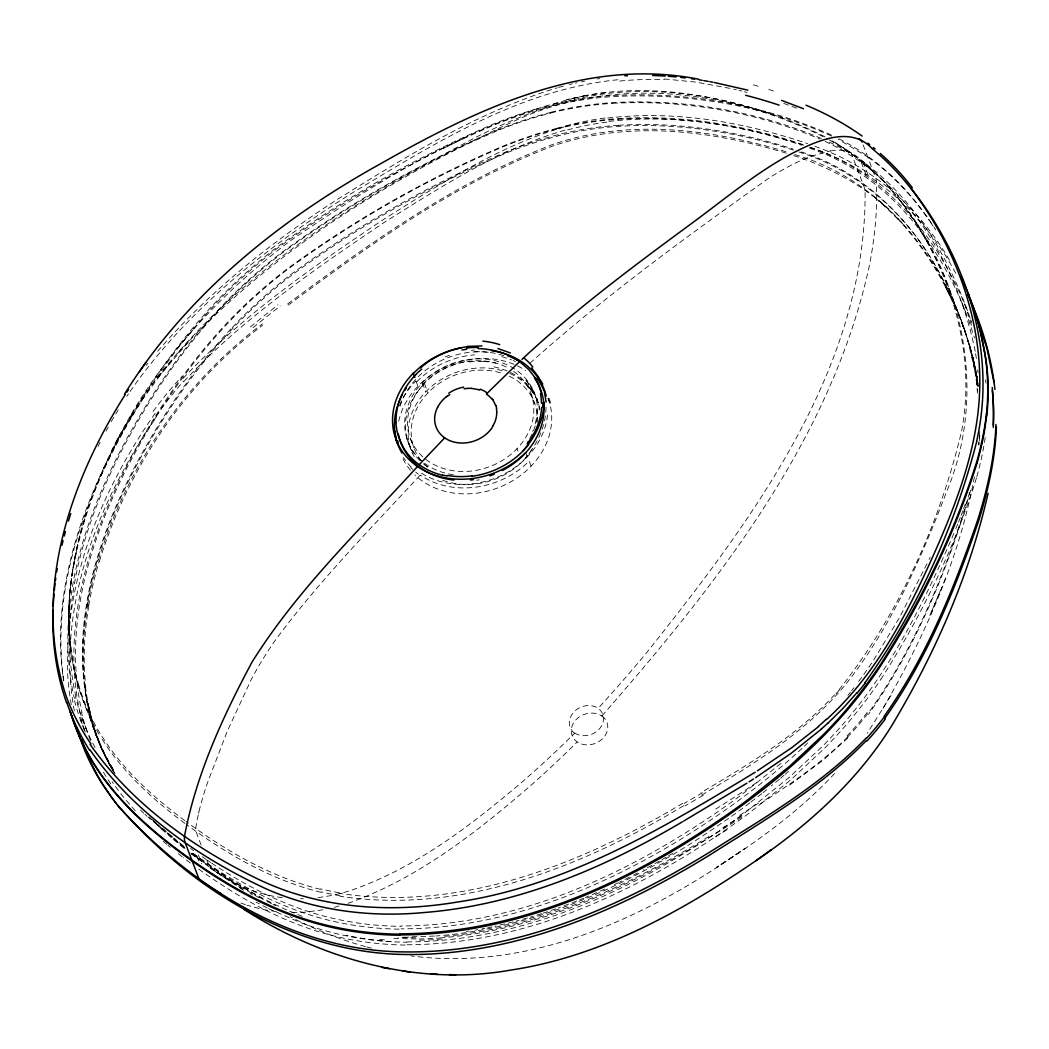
<?xml version="1.0" encoding="UTF-8"?>
<svg xmlns="http://www.w3.org/2000/svg" width="1049" height="1049" viewBox="0 0 1049 1049"><rect width="100%" height="100%" fill="white"/><g stroke="black" fill="none" stroke-linecap="round" stroke-linejoin="round"><path stroke-width="0.75" stroke-dasharray="5 3.75" d="M97.164 737.932L78.583 687.462C71.122 662.548 68.054 636.441 68.867 610.452M586.64 95.367L566.827 99.642L586.64 95.367C478.842 118.839 382.308 178.068 292.173 239.5C233.114 283.309 180.703 336.663 140.75 398.568C97.308 468.287 65.274 549.178 69.05 632.626M68.71 610.99L69.064 631.524L69.273 600.212M979.504 436.135L979.753 431.441M979.53 438.194L979.74 435.322M979.74 435.807L978.953 444.383M69.837 591.02L68.644 611.541L70.217 646.472M978.927 444.815L979.163 442.56M978.94 441.59L978.573 444.986L978.914 442.075M131.558 416.414C96.115 475.59 71.437 542.687 68.696 612.078C69.654 578.72 75.908 545.664 86.11 513.918M71.175 581.854L69.89 591.557L72.656 571.626M88.85 605.666C84.287 632.272 82.819 659.493 85.743 686.374M87.906 604.172C83.317 630.79 81.835 658.025 84.746 684.918M974.429 476.928C959.101 560.114 923.553 638.736 881.265 711.51M74.453 561.412L72.499 571.089L76.564 551.21M198.563 813.408L199.008 811.572M969.617 492.427C946.736 570.21 915.397 647.115 868.166 713.438M970.679 490.185C947.955 569.187 916.157 647.207 868.349 714.487M976.488 477.951C954.21 548.863 921.114 616.445 881.094 678.991M98.514 559.746C126.981 466.569 184.244 382.374 262.381 323.866M99.419 561.254C127.939 468.247 184.493 383.58 262.709 325.19M963.598 508.765L965.539 503.428M961.094 515.426L963.113 510.102M958.498 522.087L960.582 516.764M955.823 528.735L957.973 523.425M953.895 533.403C932.561 583.087 908.959 632.075 878.957 677.169M945.437 578.694L929.781 615.724L940.665 590.089M929.073 559.445L930.109 557.255M926.988 563.811L899.177 618.202L872.912 661.25A484.31 406.186 -20.8 0 1 858.266 681.929M98.029 446.481L100.14 442.258M111.64 450.795L119.652 434.929M116.321 441.524L131.558 414.525M106.001 431.139L108.257 427.009M111.22 421.646L118.825 408.835M891.034 695.369L867.313 733.185M556.875 128.948L545.703 131.964A377.496 316.588 -20.8 0 0 505.146 145.929C428.425 178.435 355.165 219.897 287.937 269.173A479.498 402.147 -20.8 0 0 264.532 288.134L252.324 299.004A455.397 381.928 -20.8 0 0 225.823 325.387C188.138 365.839 156.852 411.942 130.81 460.616A685.797 575.154 -20.8 0 0 122.602 476.639C86.857 548.824 63.504 632.39 82.019 712.756M126.811 396.352L128.45 393.899M141.759 400.456L161.9 372.801L188.925 341.358M141.799 398.541C225.181 279.795 352.398 201.867 478.803 135.806C520.907 115.18 565.477 97.675 612.472 92.928C685.744 86.333 760.433 104.139 825.733 137.17M130.102 391.461C187.128 309.403 267.534 246.607 351.179 193.593C434.365 143.543 520.881 88.732 619.71 79.58M156.406 416.558C105.647 490.486 68.434 577.815 69.759 668.751M155.186 413.267C102.5 488.454 64.579 578.471 67.765 671.609M146.217 365.367L147.817 363.321M850.398 692.143L847.907 695.251M167.066 366.363L156.773 378.82L172.351 360.004M157.691 351.258C209.013 291.57 271.285 242.188 337.162 199.559C406.933 156.065 477.951 112.007 557.124 87.841M192.846 330.068L178.697 346.576M839.043 689.783C898.377 614.924 939.261 524.71 961.409 431.978C975.793 358.797 954.131 282.679 914.728 220.696L929.362 245.61L914.204 220.342L897.157 196.766M183.981 381.43C242.621 318.529 314.359 269.436 385.363 221.693C443.006 185.529 501.409 147.883 567.561 129.46M601.942 715.916C716.375 585.001 830.834 440.672 869.044 267.154A426.838 202.339 -54.8 0 0 876.676 195.101L876.282 180.992A23.445 11.119 -54.8 0 0 875.666 177.858L867.746 157.009L838.217 139.294M183.155 378.283C241.952 315.985 312.995 266.59 383.908 219.228C441.629 183.116 499.953 145.339 566.001 126.405M230.937 328.875C193.698 368.894 162.752 414.486 137.013 462.635A678.769 569.266 -20.8 0 0 128.883 478.488C93.715 549.532 70.585 631.747 88.785 710.868M834.65 773.467C800.099 810.536 758.781 840.564 716.126 867.602L745.118 848.366C648.688 916.249 531.83 971.767 410.867 955.888M177.714 353.225C270.039 252.219 389.166 179.366 512.292 121.986C612.498 74.754 732.005 89.191 828.238 139.281M419.98 475.394C370.087 529.221 318.332 581.828 274.733 641.044A167.132 79.226 -54.8 0 0 250.501 681.103L227.082 731.651L207.348 783.118A265.541 125.88 -54.8 0 0 198.943 811.598M834.584 694.753C796.886 735.782 748.527 764.537 700.994 792.651M847.828 736.791C821.944 762.846 791.208 783.315 760.774 803.6M847.894 737.919L823.714 759.738L788.428 786.042M804.268 746.245L807.586 743.112M802.065 748.33C765.193 782.646 724.282 812.398 681.457 838.82A688.013 577.016 -20.8 0 1 664.66 848.851C584.699 895.203 494.433 928.903 401.02 928.837M246.279 283.086L258.487 272.229A479.498 402.147 -20.8 0 1 281.906 253.255C349.094 203.952 422.406 162.582 499.088 129.971A377.496 316.588 -20.8 0 1 539.632 116.006L550.817 113.03M529.902 363.256C604.958 295.988 686.741 236.55 768.799 178.186A264.44 125.342 -54.8 0 1 800.203 160.812A227.436 107.824 -54.8 0 1 811.375 156.196L830.467 150.872M785.19 774.306L788.586 771.33M780.967 763.37L741.289 794.972A716.087 600.553 -20.8 0 1 725.593 806.301C630.397 873.043 519.176 925.624 400.862 925.992M780.6 778.227L784.036 775.277M779.459 779.21L771.303 785.976M763.029 792.651L766.583 789.805M761.836 793.608L750.979 802M287.623 303.961C370.245 242.791 455.777 181.726 552.364 144.592C628.613 118.275 712.009 129.014 787.668 152.236M288.082 305.207C370.795 244.063 456.276 182.71 553.085 145.903C628.771 120.097 711.419 130.417 786.553 153.22M749.773 802.931L743.649 807.507A709.045 594.665 -20.8 0 1 728.124 818.731L700.483 837.417M699.395 838.125C620.208 889.211 530.794 928.837 435.886 935.983M741.984 817.001C651.088 875.745 551.905 928.889 442.127 937.727M741.892 815.834L722.787 827.897M708.914 836.459C627.551 886.615 538.071 928.771 441.563 936.587M701.702 795.09C754.27 763.777 807.94 730.969 846.91 682.82C891.676 625.978 920.956 558.855 946.644 491.679C985.745 398.489 966.168 289.209 906.979 209.144L887.769 185.437L876.505 173.885L850.503 152.38L830.769 139.963M668.646 855.761L672.645 853.414M683.581 805.737C581.461 867.523 461.049 914.741 339.876 896.239M682.768 803.272C580.556 864.651 460.301 912.079 339.22 893.289M661.985 859.616L665.997 857.321M659.297 861.163L643.089 870.08M633.53 875.102L637.635 872.965M629.413 877.2L619.828 881.973M443.596 148.355L464.405 138.048M614.347 884.609L618.464 882.642M604.709 889.106L585.237 897.577M579.625 899.872L583.834 898.167M498.839 129.407C421.934 162.097 348.438 203.585 281.053 253.019A481.517 403.839 -20.8 0 0 257.543 272.071L245.282 282.994A457.482 383.672 -20.8 0 0 218.651 309.494C180.848 350.078 149.456 396.325 123.336 445.169A687.96 576.976 -20.8 0 0 115.088 461.232C79.173 533.757 55.767 617.717 74.374 698.45M507.323 151.358C431.349 183.68 358.719 224.696 292.12 273.527A472.456 396.234 -20.8 0 0 269.055 292.212L257.044 302.899A448.369 376.04 -20.8 0 0 230.95 328.888M576.819 901.012L558.566 907.896M348.032 903.32C417.371 878.826 476.338 832.578 531.358 784.98A656.045 310.989 -54.8 0 0 577.147 742.063M555.76 908.906L543.067 913.194M541.651 913.653L530.283 917.154M533.98 109.739L549.296 105.503M334.356 907.319L338.906 905.995M547.539 138.77L558.448 135.806M527.437 918.006L516.003 921.166M558.606 87.408L566.132 85.362M550.882 112.374L539.632 115.416A337.214 282.81 -20.8 0 0 528.434 118.812A390.084 327.157 -20.8 0 0 498.852 129.433M556.927 128.293L545.677 131.335A337.214 282.81 -20.8 0 0 534.492 134.731A390.084 327.157 -20.8 0 0 504.897 145.339C427.979 177.989 354.496 219.516 287.111 268.937A481.517 403.839 -20.8 0 0 263.587 287.99L251.327 298.913A457.482 383.672 -20.8 0 0 224.696 325.413C186.892 365.996 155.501 412.244 129.381 461.088A687.96 576.976 -20.8 0 0 121.133 477.151C85.218 549.676 61.812 633.635 80.419 714.369M513.145 921.927L494.761 926.28M569.214 84.589L572.282 83.828M575.363 83.12L576.911 82.766M581.526 81.783L584.621 81.166M487.68 927.762L491.929 926.896M482.002 928.85L484.835 928.326M322.987 909.798L305.731 912.171L290.757 912.604M474.895 930.122L477.741 929.65M466.372 931.486L469.205 931.053M597.156 78.99L599.792 78.596M605.955 92.574L585.906 95.485C648.492 83.618 713.071 94.462 772.825 114.433M318.004 897.656L330.12 895.754A336.191 159.369 -54.8 0 0 352.516 889.827C416.479 867.379 471.185 825.235 522.31 781.807A637.477 302.178 -54.8 0 0 574.564 733.277M607.633 118.065C675.084 110.158 743.662 121.92 807.586 143.634M608.944 121.409C674.638 113.908 741.407 124.752 803.888 145.3M434.483 936.075L408.166 936.914M612.695 103.313C683.122 99.616 754.834 111.482 819.846 139.019M618.74 119.232C680.631 115.547 743.098 125.342 801.711 145.26M618.464 125.264C677.47 121.697 736.936 130.863 793.057 149.037M300.512 898.744L303.358 898.718M415.64 937.806L397.964 937.557M416.243 938.96L392.038 938.37M406.907 941.91C525.221 941.543 636.441 888.962 731.651 822.219A716.087 600.553 -20.8 0 0 747.334 810.877L789.333 777.296L822.534 746.259A456 382.426 -20.8 0 0 847.605 718.867L857.676 706.501A484.31 406.186 -20.8 0 0 878.944 677.156M407.064 944.756C525.877 944.402 637.608 891.663 733.212 824.632A718.263 602.388 -20.8 0 0 748.947 813.263L791.09 779.564L824.409 748.396A458.072 384.17 -20.8 0 0 849.611 720.886L859.721 708.455A486.395 407.93 -20.8 0 0 881.068 678.991M664.397 78.95L696.654 82.202L731.009 88.562M483.366 361.131L495.705 363.111M276.385 911.66L262.617 909.47L246.935 905.195M282.443 897.669C259.169 894.823 236.917 885.789 217.418 872.886M733.71 89.165L736.398 89.794M846.255 150.899C861.203 155.934 871.142 170.856 882.878 180.572M739.086 90.424L741.761 91.079M366.888 946.998L371.438 948.139M744.436 91.748L747.111 92.43M320.47 889.355C271.232 877.213 226.597 851.29 186.014 821.524M321.046 892.319C271.678 880.19 226.912 854.188 186.211 824.344M365.472 946.618C339.456 939.406 314.267 929.217 290.337 916.734M501.697 356.555L511.558 359.873M793.464 150.099C737.342 131.925 677.864 122.759 618.858 126.326A289.524 242.817 -20.8 0 0 558.435 135.727M803.062 144.644C744.174 124.634 681.417 114.8 619.225 118.498A298.624 250.449 -20.8 0 0 556.901 128.214M794.814 154.609C896.449 183.968 961.946 283.768 978.022 384.104M793.7 155.54C828.526 166.961 861.727 184.362 888.752 209.367L873.725 196.74M783.76 103.418L798.551 108.86M240.929 903.019L245.427 904.644M801.187 151.895C871.535 174.186 923.749 232.839 952.361 299.149M798.905 151.974C859.577 171.131 909.234 216.369 938.671 272.216M809.749 147.371C873.699 167.945 925.913 215.976 956.701 275.087M809.933 147.175C886.523 172.665 940.284 240.326 968.397 313.599M809.894 148.302C885.448 173.859 938.212 240.942 966.05 313.297M302.4 916.38L288.069 910.519M814.863 146.322C873.056 166.529 921.219 209.734 951.168 263.168M513.131 360.528L515.4 361.551M821.341 138.455C756.014 110.788 683.961 98.855 613.18 102.579A298.624 250.449 -20.8 0 0 550.856 112.295M286.783 909.955C252.966 894.994 221.667 874.892 192.19 852.693M831.28 135.006C763.305 104.349 687.37 91.709 613.062 95.485A305.665 256.349 -20.8 0 0 549.283 105.425M831.673 136.068C763.711 105.411 687.777 92.771 613.468 96.547A305.665 256.349 -20.8 0 0 549.676 106.487L534.374 110.801A391.775 328.56 -20.8 0 0 496.662 123.966C419.023 156.865 344.872 198.799 276.87 248.665A488.559 409.739 -20.8 0 0 253.019 268.006L240.562 279.1A464.51 389.572 -20.8 0 0 213.524 306.006C175.301 347.022 143.543 393.781 117.134 443.163A694.989 582.864 -20.8 0 0 108.808 459.396C75.004 527.713 52.424 605.221 63.989 681.889M825.039 141.405C907.844 179.654 958.511 266.839 975.701 353.605M272.95 904.356L275.717 905.72M268.649 908.657L299.044 921.992A303.305 254.369 -20.8 0 0 406.855 942.238M829.143 142.074C900.606 175.039 945.149 246.227 970.141 318.188M271.56 903.674L264.715 900.173M267.246 907.962L256.153 902.206M839.095 138.901C875.128 157.009 905.353 185.332 928.142 218.402M263.351 899.452L230.216 880.045L192.583 853.755M259.155 897.892L223.096 876.059L192.046 853.978M829.523 139.963L851.434 153.652L877.108 174.855M250.147 893.551L252.586 894.967M242.883 889.25L213.76 870.408M835.751 142.834L850.057 152.131A10.424 4.943 -54.8 0 1 851.434 153.652L862.619 183.09M211.714 863.157C237.271 880.124 264.296 895.112 292.999 906.074A303.305 254.369 -20.8 0 0 400.81 926.333M191.324 853.952L217.064 872.624L210.233 867.877A10.424 4.943 -54.8 0 1 209.354 866.658L209.013 865.766M243.578 890.326L214.271 870.775M207.427 860.272L210.639 862.435M206.351 859.551L199.979 855.145M192.675 853.191C223.66 875.391 256.717 895.151 292.409 908.788A305.39 256.126 -20.8 0 0 400.967 929.178M213.498 870.237L212.226 869.333M198.72 869.11C229.705 891.309 262.761 911.07 298.467 924.707A305.39 256.126 -20.8 0 0 407.012 945.097M211.964 869.162L210.233 867.877M190.551 848.431L193.672 850.687M867.746 157.009C892.03 174.108 912.499 196.202 929.335 220.592M190.839 853.007L202.601 861.819M184.821 820.62C152.42 796.611 121.92 768.747 100.599 734.195M185.004 823.439C152.511 799.351 121.92 771.408 100.56 736.713M184.362 847.107L148.211 817.381M190.407 863.025L183.247 857.597M418.315 474.187L415.627 472.037M191.534 853.558L195.927 856.902M182.224 856.823L176.206 852.063M184.991 848.471L159.264 826.586M183.221 845.717L174.095 838.269M184.611 847.566L163.251 829.536M183.732 848.012L170.751 837.194M167.932 845.297L170.266 847.251M172.941 837.312L162.844 828.487M163.303 841.35L166.765 844.314M864.232 162.936L876.505 173.885M148.984 816.712L171.039 837.443M158.071 825.524L163.946 830.742L154.269 821.669M881.921 203.519L902.455 223.463L889.696 210.626M164.863 831.988L151.62 819.4M157.809 824.514L159.972 826.546M144.893 814.299L147.096 816.358M153.547 820.449L156.734 823.504M140.553 810.143L143.805 813.263M412.742 469.441L410.828 467.513M153.77 821.144L155.842 823.137M153.587 820.882L155.737 823.019M881.344 178.907L893.669 192.413M897.079 218.008C933.623 257.477 959.599 306.583 973.197 358.522L967.991 339.915L961.605 322.227L969.853 346.393M135.269 810.785L125.605 799.653A303.305 254.369 -20.8 0 1 112.138 781.715M886.851 184.742L903.255 204.293L919.645 228.262M928.929 219.529L935.144 228.839M930.122 221.745L935.538 229.901M113.777 771.697C101.386 751.897 92.941 729.724 88.208 706.869M113.554 771.369L110.368 766.255L114.8 773.638M112.505 769.612L114.97 773.638M532.171 388.825L536.341 398.489M926.949 240.719L943.471 274.313L963.913 327.865L969.919 347.232L975.308 372.12A291.556 244.522 -20.8 0 1 977.616 391.015M940.874 275.9L951.954 298.086L961.395 320.824M951.364 298.703L945.608 287.242L954.144 304.262M89.453 713.517L92.05 718.88A280.673 240.077 -25.5 0 0 100.534 734.221M954.59 303.961L957.501 310.937M957.108 309.875L959.901 316.89M538.15 402.947L533.613 391.12M406.619 437.748L411.719 451.529M962.117 302.938L968.161 318.857M959.494 315.828L962.169 322.882M863.13 144.867L867.339 155.947M863.052 161.887L869.096 177.805M861.255 162.28L867.3 178.199M863.012 184.152L864.822 188.899A10.424 4.943 -54.8 0 1 865.097 190.302C866.789 368.383 751.372 521.314 645.502 654.091A862.173 408.69 -54.8 0 1 598.245 708.298M531.096 393.913L534.675 403.341M531.135 466.097L529.194 460.996A78.649 65.366 -18.4 0 1 420.282 475.079M525.693 452.499L527.332 456.813M517 448.749L517.891 451.109M424.399 383.436L427.979 392.864M422.367 382.78L425.789 391.802M415.981 381.141L417.922 386.255M410.303 438.285L413.883 447.713M201.133 845.009L195.953 831.372A10.424 4.943 -54.8 0 1 195.73 828.54A153.285 72.656 -54.8 0 1 198.589 813.408M206.876 860.154L208.607 864.704M198.418 855.119L201.723 863.799M196.884 856.181L199.625 863.419M81.979 717.529L88.024 733.448M80.419 719.286L85.913 733.762M963.913 327.865L947.116 283.256M547.998 398.305L549.427 402.252M408.586 443.189L409.044 444.448M970.718 319.722L971.807 322.804M964.674 303.804L972.593 328.691M968.358 319.381L974.482 337.896M961.763 321.82L966.326 334.985M963.677 326.855L965.827 332.953M78.793 685.705L73.653 665.433L69.706 637.897M967.781 340.033L974.914 371.058M969.656 345.029L975.714 369.982L978.232 386.779M91.197 716.939L94.436 728.478A284.554 237.939 -15.5 0 0 114.184 770.74M90.162 712.638L92.181 721.096L88.024 703.617L90.162 712.638L89.217 708.298M972.961 357.368L974.6 364.96M89.191 711.93C70.991 632.809 94.122 550.594 129.289 479.537A678.769 569.266 -20.8 0 1 137.419 463.697C163.159 415.548 194.104 369.956 231.344 329.937A448.369 376.04 -20.8 0 1 257.438 303.961L269.462 293.274A472.456 396.234 -20.8 0 1 292.54 274.589C359.125 225.745 431.755 184.755 507.729 152.42A370.454 310.688 -20.8 0 1 547.526 138.717M75.974 696.838C57.459 616.471 80.799 532.905 116.557 460.721A685.797 575.154 -20.8 0 1 124.765 444.71C150.794 396.011 182.106 349.933 219.752 309.468A455.397 381.928 -20.8 0 1 246.266 283.086M86.451 698.608L93.427 727.062A284.856 238.071 -15.4 0 0 113.148 769.428M973.157 358.719L977.104 377.706L975.714 369.982M974.416 363.649L975.898 371.28M973.17 358.194L977.078 377.378M62.927 676.159L63.596 680.827M978.166 386.425L977.012 377.063L978.206 386.084M62.704 674.599C53.289 599.831 75.502 524.841 108.401 458.334A694.989 582.864 -20.8 0 1 116.741 442.101C143.136 392.706 174.908 345.986 213.104 304.931A464.51 389.572 -20.8 0 1 240.142 278.024L252.625 266.944A488.559 409.739 -20.8 0 1 276.477 247.616C344.452 197.697 418.63 155.842 496.243 122.864A391.775 328.56 -20.8 0 1 533.967 109.699M68.841 620.72C69.064 655.402 76.367 690.255 92.01 721.332A280.66 240.234 -26 0 0 100.507 736.752M68.814 622.883L69.195 633.163M574.616 733.238A17.663 14.935 -23.2 0 1 573.973 711.878A17.663 14.935 -23.2 0 1 598.192 708.363A17.702 14.843 -20.6 0 1 598.992 729.37A17.702 14.843 -20.6 0 1 574.773 733.054M252.993 327.708A284.672 45.212 -35.4 0 1 280.385 305.888M88.68 605.653A466.136 389.166 -20.5 0 1 99.262 561.241M89.086 708.337A329.989 276.071 -19.6 0 1 85.533 686.4M250.383 326.973A284.436 46.261 -35.4 0 1 278.09 304.787M87.71 604.158A466.595 389.349 -20.4 0 1 98.331 559.72M88.09 706.895A330.383 276.228 -19.5 0 1 84.576 684.945M391.329 941.635A284.384 237.743 -20.4 0 1 346.091 935.236M442.101 939.065A329.871 277.093 -20.3 0 1 416.099 940.258M756.539 782.724A489.935 117.737 -28.9 0 1 715.785 809.041M867.641 713.74A285.669 244.601 86.7 0 1 847.369 737.224M976.16 378.02A281.565 221.247 -49.4 0 1 977.144 384.445M384.55 939.891A284.62 237.494 -20.2 0 1 378.427 939.314M441.537 937.858A330.173 277.12 -20.1 0 1 415.496 939.052M726.996 829.68A579.31 174.685 -27.7 0 1 712.861 838.426M758.27 803.272A500.399 120.556 -28.7 0 1 739.597 815.348M867.195 712.415A285.551 244.299 87 0 1 847.094 735.821M976.304 376.604A280.516 220.146 -49.9 0 1 977.747 386.255M111.102 767.304A296.277 248.482 -20.8 0 1 88.811 712.035M408.113 937.255A296.277 248.482 -20.8 0 1 401.243 937.098M601.89 715.969A18.62 15.604 -20.4 0 1 603.005 738.234A18.62 15.604 -20.4 0 1 577.265 741.945A18.62 15.565 -19.7 0 1 575.98 719.719A18.62 15.565 -19.7 0 1 601.824 716.047M74.335 710.907A351.651 294.297 -20.1 0 1 70.021 668.711M155.973 416.178A508.529 443.137 65.4 0 1 183.614 381.049M567.653 129.866A290.914 273.042 -40.5 0 1 608.971 121.828M565.896 125.932A288.75 273.12 -43.8 0 1 607.607 117.672M153.115 411.418A522.245 456.905 61.1 0 1 181.647 376.683M71.28 704.64A349.841 292.75 -19.1 0 1 67.556 671.635M84.418 730.261A305.39 256.126 -20.8 0 1 73.994 698.568M985.208 437.59A374.965 314.477 -20.8 0 1 976.422 477.951M985.522 379.83A300.67 252.166 -20.8 0 1 985.903 383.069M110.748 783.826A305.39 256.126 -20.8 0 1 101.871 769.468M84.576 730.366A305.39 256.126 -20.8 0 1 80.039 714.474M416.833 381.757A78.439 65.772 -20.3 0 1 474.607 354.824M411.247 467.198A78.675 65.235 -17.6 0 1 403.511 457.508M399.485 405.57A78.675 65.235 -17.6 0 1 415.863 381.062M474.62 351.835A77.193 73.535 -34.6 0 1 488.27 352.307M489.018 349.723A78.269 68.5 -17.9 0 1 503.415 352.91M830.428 150.977A117.567 55.728 -54.8 0 1 846.307 150.82M89.283 713.595A285.997 244.365 -21.2 0 1 78.924 685.666M131.689 414.643A506.326 415.102 74.7 0 1 141.917 398.659M549.243 398.463A77.193 61.707 -31.6 0 1 551.184 405.976M546.031 407.235A78.439 62.009 -38.3 0 1 525.208 458.229M839.318 690.058A336.454 309.783 63.7 0 1 834.847 695.015M702.463 792.703A505.762 74.584 -28.3 0 1 684.066 803.429M339.404 892.778A280.765 237.179 -25.6 0 1 320.666 888.883M974.796 371.084A291.556 244.522 -20.8 0 1 977.445 393.113M703.21 795.221A510.037 83.199 -28.3 0 1 684.918 805.973M340.06 895.728A280.765 237.599 -26 0 1 321.256 891.847M618.451 125.316A289.524 242.817 -20.8 0 0 558.029 134.665L547.132 137.707A370.454 310.688 -20.8 0 0 507.349 151.397M112.427 769.153A296.277 248.482 -20.8 0 1 88.404 710.973M131.715 416.558A510.548 422.078 73.8 0 1 141.903 400.587M548.142 398.423A78.675 65.982 -20.8 0 1 511.269 481.557A78.675 65.982 -20.8 0 1 414.84 474.922M410.5 470.28A78.675 65.982 -20.8 0 1 401.911 456.42M398.712 421.305A78.675 65.982 -20.8 0 1 449.628 365.065A78.675 65.982 -20.8 0 1 525.719 370.612M453.352 474.764A67.726 56.803 -20.8 0 1 409.11 402.646A67.726 56.803 -20.8 0 1 500.989 362.39A67.726 56.803 -20.8 0 1 527.241 442.39M427.822 466.989A67.726 56.607 -20.7 0 1 423.101 463.461M419.902 460.55A67.726 56.607 -20.7 0 1 423.245 384.957M422.537 384.459A67.687 56.843 -20.3 0 1 469.349 360.987M547.486 415.089A78.151 65.536 -20.8 0 1 498.721 476.652A78.151 65.536 -20.8 0 1 418.971 471.486M445.091 356.975A78.151 65.536 -20.8 0 1 449.549 355.244M471.368 350.327A78.151 65.536 -20.8 0 1 474.541 350.064M619.802 81.035A347.442 330.973 -72.3 0 1 664.345 79.75M753.3 84.851A471.499 412.519 -20.7 0 1 761.023 87.067M768.72 89.414A471.499 412.519 -20.7 0 1 776.352 91.906M550.804 112.951A296.565 248.718 -20.8 0 1 612.695 103.366M95.039 747.504A303.305 254.369 -20.8 0 1 75.594 696.942M853.873 687.724A484.31 406.186 -20.8 0 1 851.644 690.596M975.583 353.631A298.585 250.409 -20.8 0 1 976.606 360.043M977.76 369.681A298.585 250.409 -20.8 0 1 978.048 372.919M556.849 128.87A296.565 248.718 -20.8 0 1 618.74 119.284M90.529 740.751A303.305 254.369 -20.8 0 1 81.638 712.861M469.401 361.984A66.31 61.222 -28.9 0 1 483.327 361.472M493.961 366.875A67.241 50.326 -7.4 0 1 531.082 389.31M536.931 398.214A66.323 53.053 -35.9 0 1 539.304 409.923M537.127 410.329A67.66 56.069 -27.5 0 1 534.898 424.911M532.944 430.614A67.66 56.069 -27.5 0 1 532.656 431.309M509.775 373.483A67.726 56.803 -20.8 0 1 540.327 411.352M531.673 449.877A67.726 56.803 -20.8 0 1 442.599 480.219M414.145 456.525A67.726 56.803 -20.8 0 1 428.923 388.733A67.726 56.803 -20.8 0 1 505.71 371.857M400.01 406.265A74.767 62.704 -20.8 0 1 507.546 357.066M509.289 376.171A64.343 53.958 -20.8 0 1 536.983 425.527M479.275 479.839A64.343 53.958 -20.8 0 1 476.666 480.245M427.376 467.133A64.343 53.958 -20.8 0 1 424.137 397.23A64.343 53.958 -20.8 0 1 502.799 373.536M513.617 371.372A64.343 53.958 -20.8 0 1 491.129 466.044A64.343 53.958 -20.8 0 1 408.415 413.49A64.343 53.958 -20.8 0 1 509.276 368.619M529.05 384.091L525.038 378.833L534.256 392.824L529.05 384.091M531.502 390.543L527.424 385.088L534.072 394.004L531.502 390.543M110.866 766.924L101.451 747.95L94.292 728.347L101.451 747.95L110.866 766.924M954.039 303.567L951.141 297.3L956.491 308.944L954.039 303.567"/><path stroke-width="1.5" d="M52.974 610.243C51.899 641.49 56.069 673.052 66.507 702.581M542.779 406.946L542.753 402.895M996.393 426.838C995.239 458.872 988.092 490.408 978.638 520.92C954.918 589.84 927.159 658.733 884.7 718.46M995.947 424.491C994.727 456.708 987.542 488.414 978.009 519.098C954.341 587.86 926.582 656.556 884.268 716.152M53.132 606.204L53.958 594.101M54.338 590.076L55.086 583.375M985.968 417.214L986.375 413.791M986.781 414.853L984.303 431.978A397.623 333.477 -20.8 0 1 977.104 462.832M55.427 580.7L55.781 578.012M56.725 571.757L57.223 568.624M976.698 441.59C954.459 527.608 916.787 610.767 864.809 682.965M988.079 493.292C969.407 575.652 934.764 654.143 891.322 726.367C857.138 781.085 808.386 824.999 755.411 861.098C681.575 911.633 600.369 956.609 510.706 970.089C418.04 986.598 322.436 959.599 244.194 909.509M61.943 545.218L63.071 540.55M64.264 536.039L65.471 531.528M977.13 462.832C953.79 536.642 919.37 607.187 876.741 671.766A488.06 409.32 -20.8 0 1 859.223 695.566L848.929 708.193A465.1 390.071 -20.8 0 1 823.334 736.123C782.108 777.768 734.72 812.896 684.945 843.645A695.054 582.916 -20.8 0 1 667.977 853.781C586.758 900.868 495.049 934.974 400.167 934.895M68.46 521.012L70.742 513.538M124.451 394.227C186.066 295.031 279.414 219.779 380.643 163.71C476.351 109.293 585.368 56.79 698.503 79.173M125.237 394.568C69.536 482.16 31.26 594.849 66.598 697.388A300.67 256.31 -19.5 0 0 90.909 743.898M126.877 392.103L128.529 389.651M145.942 362.495L139.478 371.621M491.43 428.595L491.955 427.861A31.667 26.868 -19.2 0 0 493.345 425.317M491.181 428.949L491.116 429.041A31.693 26.487 -19.8 0 1 450.113 440.777A31.693 26.487 -19.8 0 1 437.525 407.405M528.604 444.54L526.86 446.69M526.65 446.94L526.349 447.294A74.767 62.652 -20.4 0 1 523.228 450.716A74.767 62.717 -20.3 0 1 496.702 469.191A74.767 62.783 -20.2 0 1 472.784 476.167L472.234 476.207M856.6 693.14L842.622 708.744L827.687 723.404M866.29 737.919C821.301 784.954 764.17 817.748 709.583 852.247C617.743 908.382 513.538 953.292 404.101 951.915C293.707 950.971 192.636 887.572 120.111 808.228M866.526 740.397C821.406 787.222 764.472 820.187 710.029 854.856C618.556 911.03 514.626 955.796 405.491 954.498C292.776 953.161 188.859 887.664 117.029 804.452M417.2 466.805C359.938 529.732 297.431 589.433 252.088 661.985C222.755 716.769 196.137 774.582 184.545 835.974A23.471 11.133 -54.8 0 0 185.044 842.255L191.783 860.01C221.968 881.278 254.094 900.134 288.659 913.325A312.432 262.027 -20.8 0 0 399.708 934.174M419.456 464.432L444.619 437.892M486.815 393.611L519.609 361.603L528.63 369.445L534.557 376.971M826.52 719.509C877.016 673.642 908.421 611.58 935.695 550.082C958.681 497.908 979.058 442.796 979.792 385.101C980.461 324.469 960.805 264.636 928.575 213.642C913.286 189.371 894.613 167.079 872.388 148.866C849.585 123.887 813.014 142.546 788.586 155.291C753.064 174.921 721.948 201.29 689.298 225.155C631.682 267.547 574.209 310.452 521.93 359.44M419.574 371.018L421.711 369.143M821.419 729.055L790.802 753.588L755.7 777.597M818.587 726.564L791.693 747.74L757.483 770.766M446.035 397.007L445.891 397.138A31.693 26.527 -20.9 0 0 437.564 407.405M446.258 396.824L447.071 396.194M755.411 861.098L770.989 849.887M753.51 779.001L749.13 781.793M755.214 772.195C662.732 828.33 566.512 885.894 457.613 902.009C391.08 913.233 320.496 908.906 258.946 879.547C193.672 848.025 132.03 804.19 90.109 744.37M746.927 783.183L683.594 821.105M682.401 821.787C603.595 868.506 516.659 905.208 424.439 912.499C370.481 917.652 314.936 910.742 265.253 888.451C197.514 856.771 133.289 811.887 90.096 750.035M461.993 349.999L466.674 349.238M464.091 388.786L467.684 388.353M467.107 346.393L481.963 345.947M399.761 933.833C520.278 933.518 633.701 880.216 730.694 812.188A725.305 608.289 -20.8 0 0 746.573 800.715L789.189 766.635L822.954 735.074A465.1 390.071 -20.8 0 0 848.536 707.131L858.803 694.504A493.423 413.817 -20.8 0 0 880.465 664.607C920.904 601.536 954.262 533.312 976.737 461.77A377.011 316.182 -20.8 0 0 986.073 417.214M430.588 974.088L437.63 974.311M449.116 974.573L455.646 974.796M478.108 348.583C492.755 349.002 507.48 353.238 519.609 361.603M665.171 76.092L662.05 75.908A344.806 330.317 -88 0 0 652.648 75.476M471.263 388.34L478.436 389.612M668.292 76.302L671.399 76.538A405.438 388.405 -83 0 1 676.067 76.957M691.514 78.741L694.582 79.173M699.172 79.855L702.214 80.353M703.748 80.603L708.298 81.389M381.6 967.348L389.599 968.738M402.541 970.876L410.002 972.174M709.819 81.665L712.848 82.228M714.356 82.517L747.819 90.148M497.934 348.583L510.43 352.949M478.685 389.677L479.76 390.031M781.636 100.429L803.534 108.755M220.893 893.748L200.647 880.872A23.445 11.119 -54.8 0 1 198.667 878.118L192.19 861.072C163.067 840.459 135.242 817.499 112.492 789.858A312.432 262.027 -20.8 0 1 69.903 710.343M192.19 861.072C222.362 882.34 254.501 901.196 289.065 914.387A312.432 262.027 -20.8 0 0 400.115 935.236M191.783 860.01C162.674 839.41 134.836 816.437 112.099 788.796A312.432 262.027 -20.8 0 1 69.877 710.553M531.581 367.871L538.714 377.338M911.161 188.4C962.248 253.268 992.472 338.276 980.343 421.213A372.788 341.843 -0.2 0 1 976.632 441.563M119.18 807.363L111.076 796.716M116.177 803.534L102.75 784.704A301.233 251.97 -18.1 0 1 79.606 736.791L76.787 727.704M492.243 398.843L492.833 399.669M110.394 795.719L104.952 787.668A300.814 251.996 -19.3 0 1 81.874 739.925M492.964 399.853L495.705 405.583M534.806 377.352L538.622 384.511L541.481 393.283M403.183 446.887L401.308 443.386M967.65 294.507C981.759 324.416 991.344 356.529 994.924 389.441M960.714 275.73L968.909 295.149M962.208 279.218L966.431 288.973M974.023 310.897L986.886 348.124L994.019 382.374M968.515 294.087L971.269 301.351M413.227 373.169L414.866 377.496M970.863 300.289L973.485 307.619M973.092 306.557L977.524 320.273M975.177 312.864L980.972 333.11L985.955 359.269A305.6 256.297 -20.8 0 1 986.873 414.853M544.09 389.769L546.096 402.108M978.914 325.61L984.552 351.612M496.439 408.638L496.78 411.851M396.076 422.524L396.063 422.118A74.767 62.468 -20.7 0 1 399.472 400.692L401.046 396.561A74.767 62.534 -20.6 0 1 415.601 374.808M885.277 719.024A307.685 268.242 82.5 0 1 867.012 740.974M992.302 390.346A294.874 230.767 -48.9 0 1 993.285 427.454M884.595 716.48A309.94 270.629 82.4 0 1 866.579 738.26M992.223 387.514A292.343 227.515 -50.3 0 1 993.246 425.055M397.047 443.058A78.675 65.235 -17.6 0 1 395.093 431.388M537.967 376.906A77.154 61.616 -7 0 1 542.753 384.013M398.109 443.465A78.675 65.982 -20.8 0 1 397.728 440.75M491.575 350.681A78.151 65.536 -20.8 0 1 546.201 395.998M401.937 453.063A78.151 65.536 -20.8 0 1 402.029 395.211M404.796 390.385A78.151 65.536 -20.8 0 1 406.317 388.038M413.49 373.352A78.111 65.431 -20.4 0 1 467.12 346.747M525.706 452.499A78.124 64.933 -18.4 0 1 416.938 466.11A78.124 64.933 -18.4 0 1 413.293 373.195M482.868 341.148A78.124 70.44 -22.3 0 1 499.691 344.636M508.372 355.926A77.914 61.248 -10.9 0 1 519.819 361.564M523.648 357.709A77.914 66.677 -27.7 0 1 532.826 366.98M536.891 378.256A78.124 61.799 -6.6 0 1 543.67 389.9M544.077 402.396A78.111 63.438 -31.5 0 1 523.084 450.664M806.025 105.215A305.993 243.302 -9.7 0 1 862.094 136.029M859.079 138.73A23.432 11.106 -54.8 0 1 862.081 142.1M867.864 143.189A314.097 248.285 -8.8 0 1 869.687 144.618M873.306 147.529A314.097 248.285 -8.8 0 1 875.089 148.997M880.321 153.495A314.097 248.285 -8.8 0 1 912.328 187.784M865.084 683.201A388.602 361.341 51.3 0 1 856.836 693.35M827.622 723.325A422.498 392.051 53.3 0 1 821.367 729.003M745.603 95.302A466.621 392.837 -15.2 0 1 779.132 105.136M680.722 77.429A405.438 388.405 -83 0 1 685.351 77.941M624.902 75.83A344.806 330.317 -88 0 1 627.551 75.698M89.611 750.323A301.365 257.739 -26.2 0 1 66.808 702.463M826.31 719.273A395.486 365.157 60.5 0 1 818.43 726.354M984.447 351.638A307.698 258.054 -20.8 0 1 986.506 413.791M534.361 377.824A74.767 62.704 -20.8 0 1 502.366 470.503M494.171 474.24A74.767 62.704 -20.8 0 1 489.883 475.813M473.479 479.668A74.767 62.704 -20.8 0 1 470.437 480.022M454.007 480.036A74.767 62.704 -20.8 0 1 398.371 434.116M466.582 348.058A73.181 68.998 -32.7 0 1 478.2 347.481M420.452 367.989A74.741 64.684 -22.2 0 1 461.324 347.901M415.666 374.69A74.767 62.652 -20.4 0 1 419.01 371.425M401.347 443.373A74.767 62.494 -20.6 0 1 395.945 422.577M419.18 464.694A74.741 62.284 -20.3 0 1 403.065 446.94M442.573 475.302A74.741 62.652 -19.5 0 1 419.207 464.668M540.51 393.677A73.181 56.869 -43.3 0 1 541.428 403.236M541.743 407.405A74.741 61.943 -25.9 0 1 527.149 443.753M472.142 475.853A74.767 62.796 -20.3 0 1 447.28 475.446M447.084 475.984A74.767 63.478 -21.2 0 1 442.678 475.053M480.245 389.192A31.614 26.605 -21.8 0 1 487.326 393.1M486.356 394.07A31.627 25.727 -11.1 0 1 491.902 399.04M467.684 388.418A30.329 28.493 -43.8 0 1 471.263 388.392M448.71 393.244A31.588 26.513 -26.7 0 1 463.724 387.147M447.228 396.365A31.667 25.714 -22.3 0 1 449.759 394.608M496.754 412.1A31.588 27.261 -15.9 0 1 493.279 425.278M495.889 405.478A30.329 24.337 -47.6 0 1 496.675 408.546"/></g></svg>
